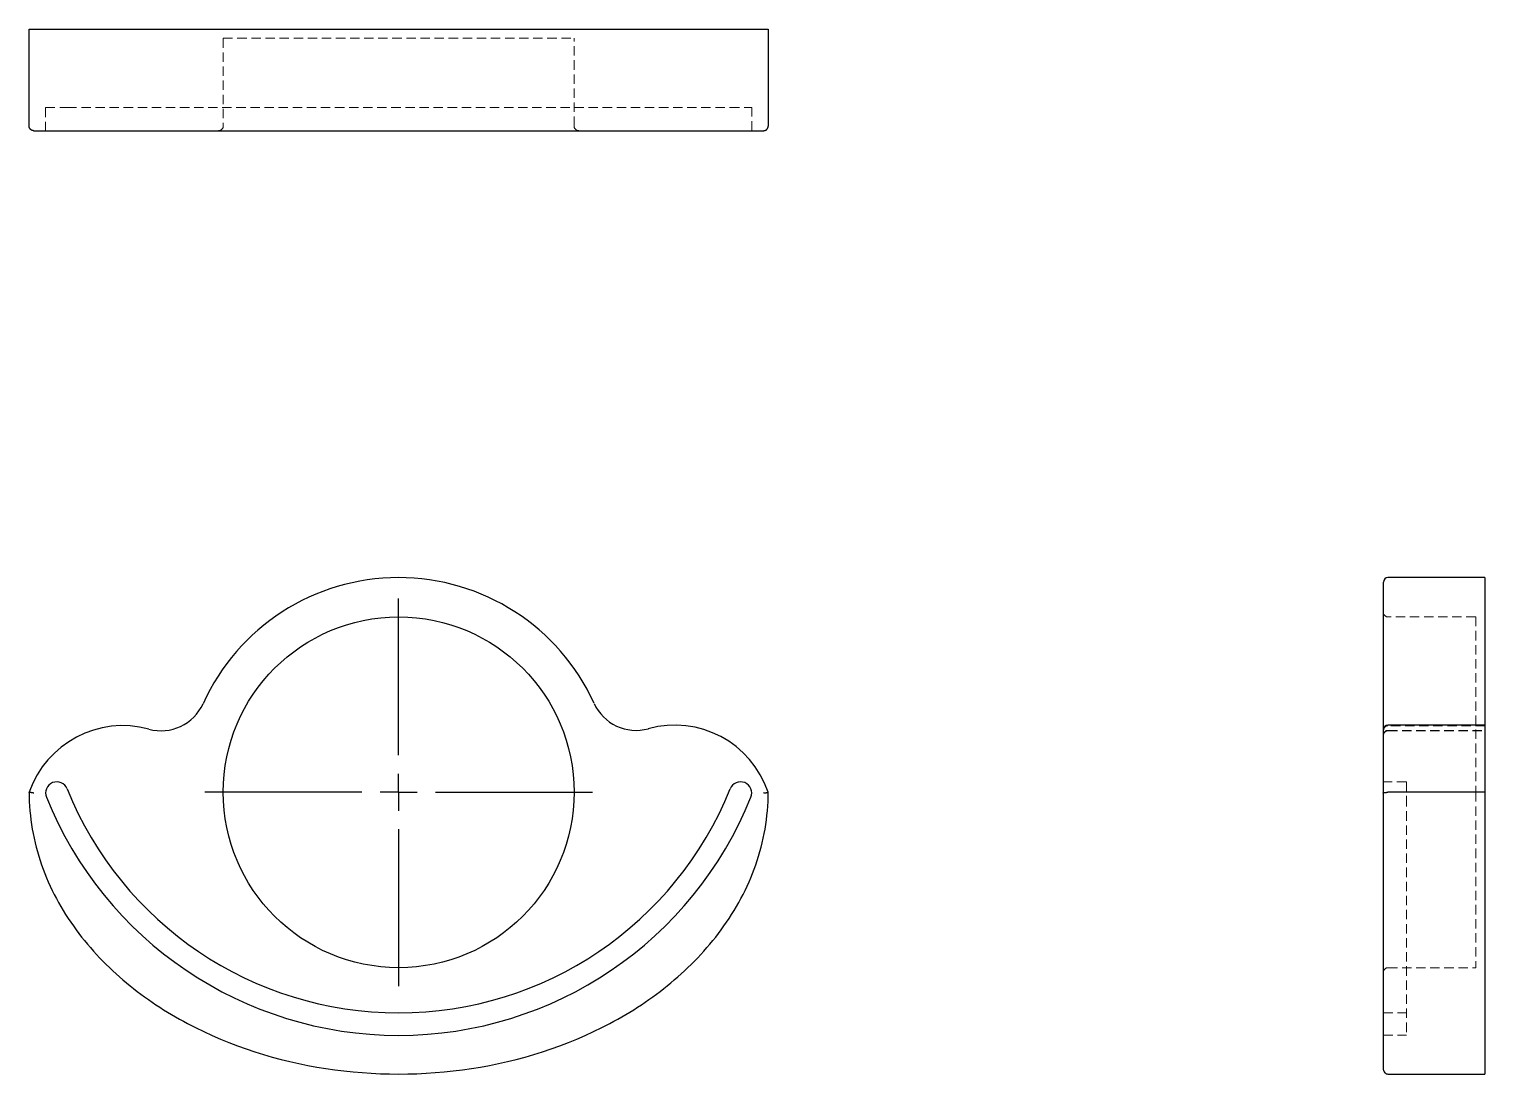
# Model space of a CAD drawing. Header units: millimetres. Extents: x 33 to 230, y 23 to 165.
import ezdxf

# ---------------------------------------------------------------- set-up
doc = ezdxf.new("R2010")
doc.units = ezdxf.units.MM
doc.linetypes.add('HIDDEN', pattern=[1.905, 1.27, -0.635])
doc.layers.add('10', color=7, linetype='Continuous')

# ---------------------------------------------------------------- blocks, each defined once
blk = doc.blocks.new('SW_CENTERMARKSYMBOL_0')
at = {"layer": '10', "color": 0}
for p, q in [((0, 5), (0, 26.22)), ((0, 0), (0, 2.5)), ((-5, 0), (-26.22, 0)), ((0, 0), (-2.5, 0)), ((0, 0), (0, -2.5)), ((0, 0), (2.5, 0)), ((5, 0), (26.22, 0)), ((0, -5), (0, -26.22))]:
    blk.add_line(p, q, dxfattribs=at)

msp = doc.modelspace()

# ---------------------------------------------------------------- linework, layer by layer
at = {"color": 7, "linetype": 'Continuous', "lineweight": 25}
for p, q in [((33.03, 151.77), (33.03, 164.88)), ((33.03, 164.88), (49.23, 164.88)), ((49.23, 164.88), (56.56, 164.88)), ((56.56, 164.88), (109.42, 164.88)), ((109.42, 164.88), (116.76, 164.88)), ((116.76, 164.88), (132.97, 164.88)), ((132.97, 164.88), (132.97, 151.77)), ((33.66, 151.14), (49.06, 151.14)), ((49.06, 151.14), (57.13, 151.14)), ((57.13, 151.14), (108.85, 151.14)), ((108.85, 151.14), (116.92, 151.14)), ((116.92, 151.14), (132.34, 151.14)), ((229.88, 90.7), (216.77, 90.7)), ((229.88, 90.7), (229.88, 73.71)), ((216.14, 90.08), (216.14, 73.45)), ((216.14, 73.45), (216.14, 70.13)), ((229.88, 73.71), (229.88, 70.76)), ((216.14, 70.13), (216.14, 61.57)), ((229.88, 70.76), (216.77, 70.76)), ((229.88, 70.76), (229.88, 61.68)), ((229.88, 61.68), (216.77, 61.68)), ((229.88, 61.68), (229.88, 23.58)), ((216.77, 23.58), (229.88, 23.58))]:
    msp.add_line(p, q, dxfattribs=at)
at = {"color": 7, "linetype": 'HIDDEN', "lineweight": 18}
for p, q in [((59.28, 163.63), (106.72, 163.63)), ((59.28, 163.63), (59.28, 151.77)), ((106.72, 151.77), (106.72, 163.63)), ((35.26, 154.26), (38.19, 154.26)), ((35.26, 154.26), (35.26, 151.14)), ((38.19, 154.26), (127.81, 154.26)), ((127.81, 154.26), (130.74, 154.26)), ((130.74, 151.14), (130.74, 154.26)), ((228.63, 85.4), (216.77, 85.4)), ((228.63, 85.4), (228.63, 61.68)), ((229.88, 70.68), (216.77, 70.68)), ((216.77, 70.05), (229.88, 70.05)), ((216.77, 69.99), (229.88, 69.99)), ((219.26, 63.09), (216.14, 63.09)), ((219.26, 63.09), (216.14, 63.09)), ((219.26, 63.09), (219.26, 61.01)), ((228.63, 61.68), (228.63, 37.96)), ((219.26, 61.01), (219.26, 28.82)), ((216.77, 37.96), (228.63, 37.96)), ((216.14, 31.85), (219.26, 31.85)), ((216.14, 28.82), (219.26, 28.82))]:
    msp.add_line(p, q, dxfattribs=at)
at = {"color": 7, "linetype": 'Continuous', "lineweight": 25}
msp.add_circle((83, 61.68), 23.72, dxfattribs=at)
at = {"color": 7, "linetype": 'HIDDEN', "lineweight": 18}
for centre, start, end in [((58.66, 151.77), 270, 0), ((107.34, 151.77), 180, 270), ((216.77, 86.02), 180, 270), ((216.77, 70.06), 90, 180), ((216.77, 69.43), 90, 180), ((216.77, 69.36), 90, 180), ((216.77, 37.33), 90, 180)]:
    msp.add_arc(centre, 0.624, start, end, dxfattribs=at)
at = {"color": 7, "linetype": 'Continuous', "lineweight": 25}
for centre, radius, start, end in [((83, 61.68), 29.03, 24.4826, 155.633), ((216.77, 90.08), 0.624, 90, 180), ((50.87, 76.23), 6.24, 254.6864, 335.633), ((115.1, 76.29), 6.24, 204.4826, 285.4312), ((45.69, 57.29), 13.4, 74.6864, 160.8691), ((120.31, 57.4), 13.36, 18.6863, 105.4312), ((216.77, 70.13), 0.624, 90, 180), ((36.78, 61.57), 1.52, 21.8981, 201.8981), ((129.22, 61.57), 1.52, 338.105, 158.105), ((83, 80.15), 48.3, 201.8981, 338.105), ((83, 80.15), 51.34, 201.8981, 338.105)]:
    msp.add_arc(centre, radius, start, end, dxfattribs=at)
for points, knots in [([(33.66, 151.14), (33.63, 151.14), (33.58, 151.15), (33.5, 151.16), (33.43, 151.18), (33.36, 151.22), (33.3, 151.25), (33.24, 151.3), (33.2, 151.34), (33.16, 151.39), (33.12, 151.45), (33.09, 151.5), (33.07, 151.55), (33.05, 151.61), (33.04, 151.66), (33.03, 151.72), (33.03, 151.75), (33.03, 151.77)], [0, 0, 0, 0, 0.0821, 0.162055, 0.239803, 0.315266, 0.388398, 0.459221, 0.527845, 0.594349, 0.658745, 0.72101, 0.781117, 0.83905, 0.894815, 0.948445, 1, 1, 1, 1]), ([(132.34, 151.14), (132.37, 151.14), (132.42, 151.15), (132.5, 151.16), (132.57, 151.18), (132.64, 151.21), (132.7, 151.25), (132.75, 151.29), (132.8, 151.34), (132.84, 151.39), (132.88, 151.44), (132.91, 151.5), (132.93, 151.55), (132.95, 151.61), (132.96, 151.66), (132.97, 151.71), (132.97, 151.75), (132.97, 151.77)], [0, 0, 0, 0, 0.08098, 0.159899, 0.236758, 0.31156, 0.384306, 0.454999, 0.523646, 0.590249, 0.654817, 0.717357, 0.777878, 0.83639, 0.892905, 0.947437, 1, 1, 1, 1]), ([(33.66, 61.57), (33.63, 61.58), (33.58, 61.58), (33.5, 61.6), (33.43, 61.61), (33.36, 61.62), (33.3, 61.63), (33.24, 61.64), (33.2, 61.65), (33.16, 61.65), (33.12, 61.66), (33.09, 61.67), (33.07, 61.67), (33.05, 61.67), (33.04, 61.68), (33.03, 61.68), (33.03, 61.68), (33.03, 61.68)], [0, 0, 0, 0, 0.0821, 0.162055, 0.239803, 0.315266, 0.388398, 0.459221, 0.527845, 0.594349, 0.658745, 0.72101, 0.781117, 0.83905, 0.894815, 0.948445, 1, 1, 1, 1]), ([(33.03, 61.68), (33.03, 58.34), (34.2, 51.68), (39.02, 42.82), (45.97, 35.62), (57.08, 28.32), (73.02, 23.33), (92.98, 23.33), (108.92, 28.32), (120.03, 35.62), (126.98, 42.82), (131.8, 51.68), (132.97, 58.34), (132.97, 61.68)], [5.923399, 5.923399, 5.923399, 5.923399, 7.491123, 9.058847, 10.626571, 12.194295, 15.329744, 18.465192, 21.60064, 23.168364, 24.736089, 26.303813, 27.871537, 27.871537, 27.871537, 27.871537]), ([(132.34, 61.57), (132.37, 61.58), (132.42, 61.59), (132.5, 61.6), (132.57, 61.61), (132.64, 61.62), (132.7, 61.63), (132.75, 61.64), (132.8, 61.65), (132.84, 61.66), (132.88, 61.66), (132.91, 61.67), (132.93, 61.67), (132.95, 61.67), (132.96, 61.68), (132.97, 61.68), (132.97, 61.68), (132.97, 61.68)], [0, 0, 0, 0, 0.08098, 0.159899, 0.236758, 0.31156, 0.384306, 0.454999, 0.523646, 0.590249, 0.654817, 0.717357, 0.777878, 0.83639, 0.892905, 0.947437, 1, 1, 1, 1]), ([(216.14, 61.57), (216.14, 61.58), (216.15, 61.59), (216.16, 61.6), (216.18, 61.61), (216.21, 61.62), (216.25, 61.63), (216.29, 61.64), (216.34, 61.65), (216.39, 61.66), (216.44, 61.66), (216.5, 61.67), (216.55, 61.67), (216.61, 61.67), (216.66, 61.68), (216.71, 61.68), (216.75, 61.68), (216.77, 61.68)], [0, 0, 0, 0, 0.08098, 0.159899, 0.236758, 0.31156, 0.384306, 0.454999, 0.523646, 0.590249, 0.654817, 0.717357, 0.777878, 0.83639, 0.892905, 0.947437, 1, 1, 1, 1]), ([(216.14, 61.57), (216.14, 60.51), (216.14, 58.38), (216.14, 55.23), (216.14, 52.16), (216.14, 49.2), (216.14, 46.37), (216.14, 43.75), (216.14, 41.33), (216.14, 39.11), (216.14, 37.06), (216.14, 35.16), (216.14, 33.26), (216.14, 31.41), (216.14, 29.67), (216.14, 28.18), (216.14, 26.93), (216.14, 25.92), (216.14, 25.15), (216.14, 24.6), (216.14, 24.3), (216.14, 24.16), (216.14, 24.2), (216.14, 24.2)], [0, 0, 0, 0, 0.046652, 0.093318, 0.139982, 0.186624, 0.233291, 0.279977, 0.323966, 0.367952, 0.411958, 0.455968, 0.499981, 0.556, 0.611982, 0.667946, 0.723933, 0.779955, 0.834995, 0.890017, 0.945011, 0.999991, 1, 1, 1, 1]), ([(216.14, 24.2), (216.15, 24.12), (216.17, 23.96), (216.32, 23.75), (216.52, 23.61), (216.69, 23.59), (216.77, 23.58)], [0, 0, 0, 0, 0.250448, 0.500132, 0.750072, 1, 1, 1, 1])]:
    msp.add_open_spline(points, degree=3, knots=knots, dxfattribs=at)
at = {"color": 7, "linetype": 'HIDDEN', "lineweight": 18}
msp.add_open_spline([(216.14, 61.57), (216.14, 61.58), (216.15, 61.58), (216.16, 61.6), (216.18, 61.61), (216.22, 61.62), (216.25, 61.63), (216.3, 61.64), (216.34, 61.65), (216.39, 61.65), (216.45, 61.66), (216.5, 61.67), (216.55, 61.67), (216.61, 61.67), (216.66, 61.68), (216.72, 61.68), (216.75, 61.68), (216.77, 61.68)], degree=3, knots=[0, 0, 0, 0, 0.0821, 0.162055, 0.239803, 0.315266, 0.388398, 0.459221, 0.527845, 0.594349, 0.658745, 0.72101, 0.781117, 0.83905, 0.894815, 0.948445, 1, 1, 1, 1], dxfattribs=at)

# ---------------------------------------------------------------- block references
at = {"layer": '10'}
msp.add_blockref('SW_CENTERMARKSYMBOL_0', (83, 61.68), dxfattribs=at)

doc.saveas('drawing.dxf')
